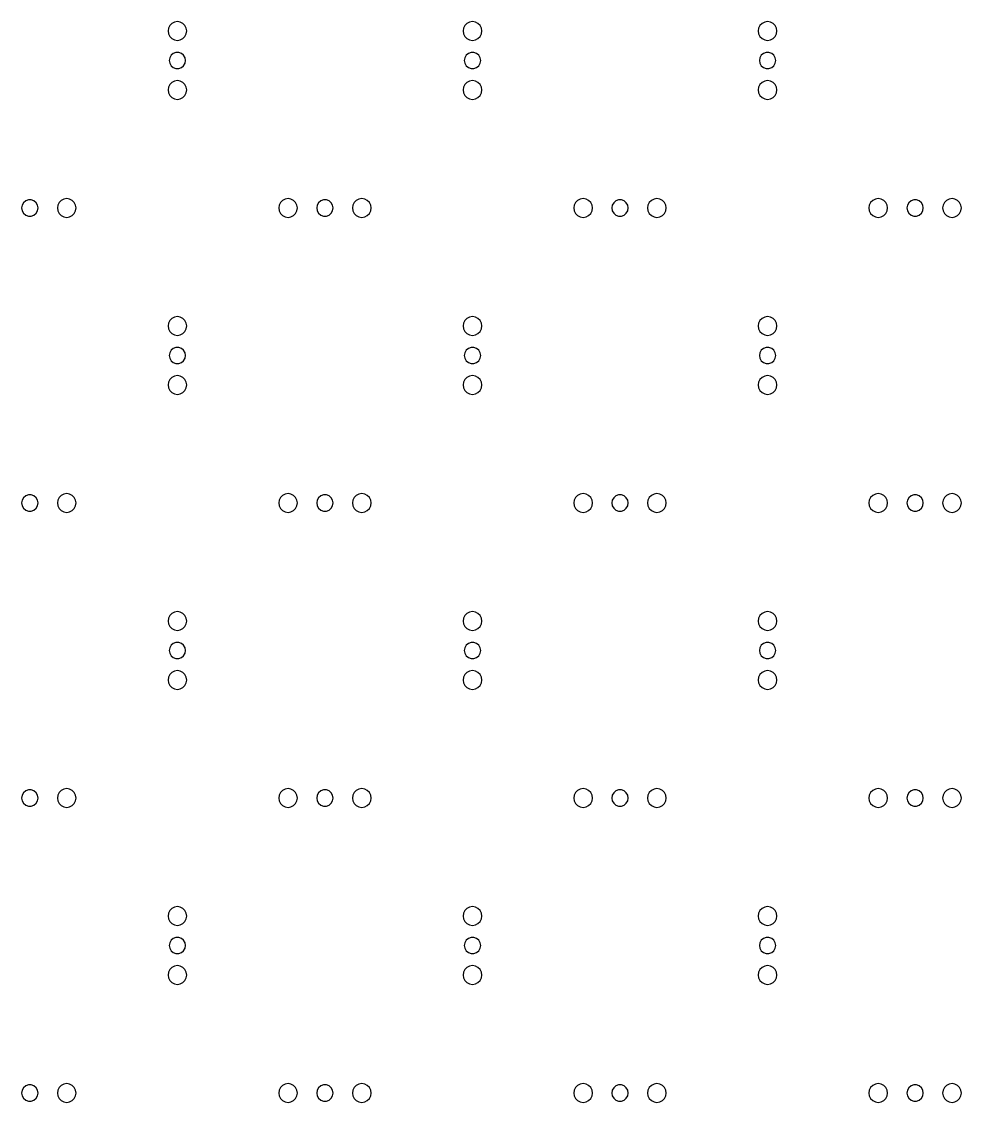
# Model space of a CAD drawing. Extents: x 218 to 2830, y 49 to 1501.
# Drawn here: x 1518 to 2155, y 769 to 1501 of the extents above; entities that cross this region are included whole.
import ezdxf

# ---------------------------------------------------------------- set-up
doc = ezdxf.new("R2010")
doc.units = 0
doc.layers.get('0').update_dxf_attribs({"linetype": 'CONTINUOUS'})

msp = doc.modelspace()

# ---------------------------------------------------------------- linework, layer by layer
for points in [[(1625.96, 1488.96), (1627.73, 1489.86), (1629.14, 1491.27), (1630.04, 1493.04), (1630.35, 1495), (1630.04, 1496.96), (1629.14, 1498.73), (1627.73, 1500.14), (1625.96, 1501.04), (1624, 1501.35), (1622.04, 1501.04), (1620.27, 1500.14), (1618.86, 1498.73), (1617.96, 1496.96), (1617.65, 1495), (1617.96, 1493.04), (1618.86, 1491.27), (1620.27, 1489.86), (1622.04, 1488.96), (1624, 1488.65)], [(1825.96, 1488.96), (1827.73, 1489.86), (1829.14, 1491.27), (1830.04, 1493.04), (1830.35, 1495), (1830.04, 1496.96), (1829.14, 1498.73), (1827.73, 1500.14), (1825.96, 1501.04), (1824, 1501.35), (1822.04, 1501.04), (1820.27, 1500.14), (1818.86, 1498.73), (1817.96, 1496.96), (1817.65, 1495), (1817.96, 1493.04), (1818.86, 1491.27), (1820.27, 1489.86), (1822.04, 1488.96), (1824, 1488.65)], [(2025.96, 1488.96), (2027.73, 1489.86), (2029.14, 1491.27), (2030.04, 1493.04), (2030.35, 1495), (2030.04, 1496.96), (2029.14, 1498.73), (2027.73, 1500.14), (2025.96, 1501.04), (2024, 1501.35), (2022.04, 1501.04), (2020.27, 1500.14), (2018.86, 1498.73), (2017.96, 1496.96), (2017.65, 1495), (2017.96, 1493.04), (2018.86, 1491.27), (2020.27, 1489.86), (2022.04, 1488.96), (2024, 1488.65)], [(1626.78, 1470.19), (1628.26, 1471.43), (1629.22, 1473.1), (1629.56, 1475), (1629.22, 1476.9), (1628.26, 1478.57), (1626.78, 1479.81), (1624.96, 1480.47), (1623.04, 1480.47), (1621.22, 1479.81), (1619.74, 1478.57), (1618.78, 1476.9), (1618.44, 1475), (1618.78, 1473.1), (1619.74, 1471.43), (1621.22, 1470.19), (1623.04, 1469.53), (1624.96, 1469.53)], [(1826.78, 1470.19), (1828.26, 1471.43), (1829.22, 1473.1), (1829.56, 1475), (1829.22, 1476.9), (1828.26, 1478.57), (1826.78, 1479.81), (1824.96, 1480.47), (1823.04, 1480.47), (1821.22, 1479.81), (1819.74, 1478.57), (1818.78, 1476.9), (1818.44, 1475), (1818.78, 1473.1), (1819.74, 1471.43), (1821.22, 1470.19), (1823.04, 1469.53), (1824.96, 1469.53)], [(2026.78, 1470.19), (2028.26, 1471.43), (2029.22, 1473.1), (2029.56, 1475), (2029.22, 1476.9), (2028.26, 1478.57), (2026.78, 1479.81), (2024.96, 1480.47), (2023.04, 1480.47), (2021.22, 1479.81), (2019.74, 1478.57), (2018.78, 1476.9), (2018.44, 1475), (2018.78, 1473.1), (2019.74, 1471.43), (2021.22, 1470.19), (2023.04, 1469.53), (2024.96, 1469.53)], [(1625.96, 1448.96), (1627.73, 1449.86), (1629.14, 1451.27), (1630.04, 1453.04), (1630.35, 1455), (1630.04, 1456.96), (1629.14, 1458.73), (1627.73, 1460.14), (1625.96, 1461.04), (1624, 1461.35), (1622.04, 1461.04), (1620.27, 1460.14), (1618.86, 1458.73), (1617.96, 1456.96), (1617.65, 1455), (1617.96, 1453.04), (1618.86, 1451.27), (1620.27, 1449.86), (1622.04, 1448.96), (1624, 1448.65)], [(1825.96, 1448.96), (1827.73, 1449.86), (1829.14, 1451.27), (1830.04, 1453.04), (1830.35, 1455), (1830.04, 1456.96), (1829.14, 1458.73), (1827.73, 1460.14), (1825.96, 1461.04), (1824, 1461.35), (1822.04, 1461.04), (1820.27, 1460.14), (1818.86, 1458.73), (1817.96, 1456.96), (1817.65, 1455), (1817.96, 1453.04), (1818.86, 1451.27), (1820.27, 1449.86), (1822.04, 1448.96), (1824, 1448.65)], [(2025.96, 1448.96), (2027.73, 1449.86), (2029.14, 1451.27), (2030.04, 1453.04), (2030.35, 1455), (2030.04, 1456.96), (2029.14, 1458.73), (2027.73, 1460.14), (2025.96, 1461.04), (2024, 1461.35), (2022.04, 1461.04), (2020.27, 1460.14), (2018.86, 1458.73), (2017.96, 1456.96), (2017.65, 1455), (2017.96, 1453.04), (2018.86, 1451.27), (2020.27, 1449.86), (2022.04, 1448.96), (2024, 1448.65)], [(1526.78, 1370.19), (1528.26, 1371.43), (1529.22, 1373.1), (1529.56, 1375), (1529.22, 1376.9), (1528.26, 1378.57), (1526.78, 1379.81), (1524.96, 1380.47), (1523.04, 1380.47), (1521.22, 1379.81), (1519.74, 1378.57), (1518.78, 1376.9), (1518.44, 1375), (1518.78, 1373.1), (1519.74, 1371.43), (1521.22, 1370.19), (1523.04, 1369.53), (1524.96, 1369.53)], [(1550.96, 1368.96), (1552.73, 1369.86), (1554.14, 1371.27), (1555.04, 1373.04), (1555.35, 1375), (1555.04, 1376.96), (1554.14, 1378.73), (1552.73, 1380.14), (1550.96, 1381.04), (1549, 1381.35), (1547.04, 1381.04), (1545.27, 1380.14), (1543.86, 1378.73), (1542.96, 1376.96), (1542.65, 1375), (1542.96, 1373.04), (1543.86, 1371.27), (1545.27, 1369.86), (1547.04, 1368.96), (1549, 1368.65)], [(1700.96, 1368.96), (1702.73, 1369.86), (1704.14, 1371.27), (1705.04, 1373.04), (1705.35, 1375), (1705.04, 1376.96), (1704.14, 1378.73), (1702.73, 1380.14), (1700.96, 1381.04), (1699, 1381.35), (1697.04, 1381.04), (1695.27, 1380.14), (1693.86, 1378.73), (1692.96, 1376.96), (1692.65, 1375), (1692.96, 1373.04), (1693.86, 1371.27), (1695.27, 1369.86), (1697.04, 1368.96), (1699, 1368.65)], [(1726.78, 1370.19), (1728.26, 1371.43), (1729.22, 1373.1), (1729.56, 1375), (1729.22, 1376.9), (1728.26, 1378.57), (1726.78, 1379.81), (1724.96, 1380.47), (1723.04, 1380.47), (1721.22, 1379.81), (1719.74, 1378.57), (1718.78, 1376.9), (1718.44, 1375), (1718.78, 1373.1), (1719.74, 1371.43), (1721.22, 1370.19), (1723.04, 1369.53), (1724.96, 1369.53)], [(1750.96, 1368.96), (1752.73, 1369.86), (1754.14, 1371.27), (1755.04, 1373.04), (1755.35, 1375), (1755.04, 1376.96), (1754.14, 1378.73), (1752.73, 1380.14), (1750.96, 1381.04), (1749, 1381.35), (1747.04, 1381.04), (1745.27, 1380.14), (1743.86, 1378.73), (1742.96, 1376.96), (1742.65, 1375), (1742.96, 1373.04), (1743.86, 1371.27), (1745.27, 1369.86), (1747.04, 1368.96), (1749, 1368.65)], [(1900.96, 1368.96), (1902.73, 1369.86), (1904.14, 1371.27), (1905.04, 1373.04), (1905.35, 1375), (1905.04, 1376.96), (1904.14, 1378.73), (1902.73, 1380.14), (1900.96, 1381.04), (1899, 1381.35), (1897.04, 1381.04), (1895.27, 1380.14), (1893.86, 1378.73), (1892.96, 1376.96), (1892.65, 1375), (1892.96, 1373.04), (1893.86, 1371.27), (1895.27, 1369.86), (1897.04, 1368.96), (1899, 1368.65)], [(1926.78, 1370.19), (1928.26, 1371.43), (1929.22, 1373.1), (1929.56, 1375), (1929.22, 1376.9), (1928.26, 1378.57), (1926.78, 1379.81), (1924.96, 1380.47), (1923.04, 1380.47), (1921.22, 1379.81), (1919.74, 1378.57), (1918.78, 1376.9), (1918.44, 1375), (1918.78, 1373.1), (1919.74, 1371.43), (1921.22, 1370.19), (1923.04, 1369.53), (1924.96, 1369.53)], [(1950.96, 1368.96), (1952.73, 1369.86), (1954.14, 1371.27), (1955.04, 1373.04), (1955.35, 1375), (1955.04, 1376.96), (1954.14, 1378.73), (1952.73, 1380.14), (1950.96, 1381.04), (1949, 1381.35), (1947.04, 1381.04), (1945.27, 1380.14), (1943.86, 1378.73), (1942.96, 1376.96), (1942.65, 1375), (1942.96, 1373.04), (1943.86, 1371.27), (1945.27, 1369.86), (1947.04, 1368.96), (1949, 1368.65)], [(2100.96, 1368.96), (2102.73, 1369.86), (2104.14, 1371.27), (2105.04, 1373.04), (2105.35, 1375), (2105.04, 1376.96), (2104.14, 1378.73), (2102.73, 1380.14), (2100.96, 1381.04), (2099, 1381.35), (2097.04, 1381.04), (2095.27, 1380.14), (2093.86, 1378.73), (2092.96, 1376.96), (2092.65, 1375), (2092.96, 1373.04), (2093.86, 1371.27), (2095.27, 1369.86), (2097.04, 1368.96), (2099, 1368.65)], [(2126.78, 1370.19), (2128.26, 1371.43), (2129.22, 1373.1), (2129.56, 1375), (2129.22, 1376.9), (2128.26, 1378.57), (2126.78, 1379.81), (2124.96, 1380.47), (2123.04, 1380.47), (2121.22, 1379.81), (2119.74, 1378.57), (2118.78, 1376.9), (2118.44, 1375), (2118.78, 1373.1), (2119.74, 1371.43), (2121.22, 1370.19), (2123.04, 1369.53), (2124.96, 1369.53)], [(2150.96, 1368.96), (2152.73, 1369.86), (2154.14, 1371.27), (2155.04, 1373.04), (2155.35, 1375), (2155.04, 1376.96), (2154.14, 1378.73), (2152.73, 1380.14), (2150.96, 1381.04), (2149, 1381.35), (2147.04, 1381.04), (2145.27, 1380.14), (2143.86, 1378.73), (2142.96, 1376.96), (2142.65, 1375), (2142.96, 1373.04), (2143.86, 1371.27), (2145.27, 1369.86), (2147.04, 1368.96), (2149, 1368.65)], [(1625.96, 1288.96), (1627.73, 1289.86), (1629.14, 1291.27), (1630.04, 1293.04), (1630.35, 1295), (1630.04, 1296.96), (1629.14, 1298.73), (1627.73, 1300.14), (1625.96, 1301.04), (1624, 1301.35), (1622.04, 1301.04), (1620.27, 1300.14), (1618.86, 1298.73), (1617.96, 1296.96), (1617.65, 1295), (1617.96, 1293.04), (1618.86, 1291.27), (1620.27, 1289.86), (1622.04, 1288.96), (1624, 1288.65)], [(1825.96, 1288.96), (1827.73, 1289.86), (1829.14, 1291.27), (1830.04, 1293.04), (1830.35, 1295), (1830.04, 1296.96), (1829.14, 1298.73), (1827.73, 1300.14), (1825.96, 1301.04), (1824, 1301.35), (1822.04, 1301.04), (1820.27, 1300.14), (1818.86, 1298.73), (1817.96, 1296.96), (1817.65, 1295), (1817.96, 1293.04), (1818.86, 1291.27), (1820.27, 1289.86), (1822.04, 1288.96), (1824, 1288.65)], [(2025.96, 1288.96), (2027.73, 1289.86), (2029.14, 1291.27), (2030.04, 1293.04), (2030.35, 1295), (2030.04, 1296.96), (2029.14, 1298.73), (2027.73, 1300.14), (2025.96, 1301.04), (2024, 1301.35), (2022.04, 1301.04), (2020.27, 1300.14), (2018.86, 1298.73), (2017.96, 1296.96), (2017.65, 1295), (2017.96, 1293.04), (2018.86, 1291.27), (2020.27, 1289.86), (2022.04, 1288.96), (2024, 1288.65)], [(1626.78, 1270.19), (1628.26, 1271.43), (1629.22, 1273.1), (1629.56, 1275), (1629.22, 1276.9), (1628.26, 1278.57), (1626.78, 1279.81), (1624.96, 1280.47), (1623.04, 1280.47), (1621.22, 1279.81), (1619.74, 1278.57), (1618.78, 1276.9), (1618.44, 1275), (1618.78, 1273.1), (1619.74, 1271.43), (1621.22, 1270.19), (1623.04, 1269.53), (1624.96, 1269.53)], [(1826.78, 1270.19), (1828.26, 1271.43), (1829.22, 1273.1), (1829.56, 1275), (1829.22, 1276.9), (1828.26, 1278.57), (1826.78, 1279.81), (1824.96, 1280.47), (1823.04, 1280.47), (1821.22, 1279.81), (1819.74, 1278.57), (1818.78, 1276.9), (1818.44, 1275), (1818.78, 1273.1), (1819.74, 1271.43), (1821.22, 1270.19), (1823.04, 1269.53), (1824.96, 1269.53)], [(2026.78, 1270.19), (2028.26, 1271.43), (2029.22, 1273.1), (2029.56, 1275), (2029.22, 1276.9), (2028.26, 1278.57), (2026.78, 1279.81), (2024.96, 1280.47), (2023.04, 1280.47), (2021.22, 1279.81), (2019.74, 1278.57), (2018.78, 1276.9), (2018.44, 1275), (2018.78, 1273.1), (2019.74, 1271.43), (2021.22, 1270.19), (2023.04, 1269.53), (2024.96, 1269.53)], [(1625.96, 1248.96), (1627.73, 1249.86), (1629.14, 1251.27), (1630.04, 1253.04), (1630.35, 1255), (1630.04, 1256.96), (1629.14, 1258.73), (1627.73, 1260.14), (1625.96, 1261.04), (1624, 1261.35), (1622.04, 1261.04), (1620.27, 1260.14), (1618.86, 1258.73), (1617.96, 1256.96), (1617.65, 1255), (1617.96, 1253.04), (1618.86, 1251.27), (1620.27, 1249.86), (1622.04, 1248.96), (1624, 1248.65)], [(1825.96, 1248.96), (1827.73, 1249.86), (1829.14, 1251.27), (1830.04, 1253.04), (1830.35, 1255), (1830.04, 1256.96), (1829.14, 1258.73), (1827.73, 1260.14), (1825.96, 1261.04), (1824, 1261.35), (1822.04, 1261.04), (1820.27, 1260.14), (1818.86, 1258.73), (1817.96, 1256.96), (1817.65, 1255), (1817.96, 1253.04), (1818.86, 1251.27), (1820.27, 1249.86), (1822.04, 1248.96), (1824, 1248.65)], [(2025.96, 1248.96), (2027.73, 1249.86), (2029.14, 1251.27), (2030.04, 1253.04), (2030.35, 1255), (2030.04, 1256.96), (2029.14, 1258.73), (2027.73, 1260.14), (2025.96, 1261.04), (2024, 1261.35), (2022.04, 1261.04), (2020.27, 1260.14), (2018.86, 1258.73), (2017.96, 1256.96), (2017.65, 1255), (2017.96, 1253.04), (2018.86, 1251.27), (2020.27, 1249.86), (2022.04, 1248.96), (2024, 1248.65)], [(1526.78, 1170.19), (1528.26, 1171.43), (1529.22, 1173.1), (1529.56, 1175), (1529.22, 1176.9), (1528.26, 1178.57), (1526.78, 1179.81), (1524.96, 1180.47), (1523.04, 1180.47), (1521.22, 1179.81), (1519.74, 1178.57), (1518.78, 1176.9), (1518.44, 1175), (1518.78, 1173.1), (1519.74, 1171.43), (1521.22, 1170.19), (1523.04, 1169.53), (1524.96, 1169.53)], [(1550.96, 1168.96), (1552.73, 1169.86), (1554.14, 1171.27), (1555.04, 1173.04), (1555.35, 1175), (1555.04, 1176.96), (1554.14, 1178.73), (1552.73, 1180.14), (1550.96, 1181.04), (1549, 1181.35), (1547.04, 1181.04), (1545.27, 1180.14), (1543.86, 1178.73), (1542.96, 1176.96), (1542.65, 1175), (1542.96, 1173.04), (1543.86, 1171.27), (1545.27, 1169.86), (1547.04, 1168.96), (1549, 1168.65)], [(1700.96, 1168.96), (1702.73, 1169.86), (1704.14, 1171.27), (1705.04, 1173.04), (1705.35, 1175), (1705.04, 1176.96), (1704.14, 1178.73), (1702.73, 1180.14), (1700.96, 1181.04), (1699, 1181.35), (1697.04, 1181.04), (1695.27, 1180.14), (1693.86, 1178.73), (1692.96, 1176.96), (1692.65, 1175), (1692.96, 1173.04), (1693.86, 1171.27), (1695.27, 1169.86), (1697.04, 1168.96), (1699, 1168.65)], [(1726.78, 1170.19), (1728.26, 1171.43), (1729.22, 1173.1), (1729.56, 1175), (1729.22, 1176.9), (1728.26, 1178.57), (1726.78, 1179.81), (1724.96, 1180.47), (1723.04, 1180.47), (1721.22, 1179.81), (1719.74, 1178.57), (1718.78, 1176.9), (1718.44, 1175), (1718.78, 1173.1), (1719.74, 1171.43), (1721.22, 1170.19), (1723.04, 1169.53), (1724.96, 1169.53)], [(1750.96, 1168.96), (1752.73, 1169.86), (1754.14, 1171.27), (1755.04, 1173.04), (1755.35, 1175), (1755.04, 1176.96), (1754.14, 1178.73), (1752.73, 1180.14), (1750.96, 1181.04), (1749, 1181.35), (1747.04, 1181.04), (1745.27, 1180.14), (1743.86, 1178.73), (1742.96, 1176.96), (1742.65, 1175), (1742.96, 1173.04), (1743.86, 1171.27), (1745.27, 1169.86), (1747.04, 1168.96), (1749, 1168.65)], [(1900.96, 1168.96), (1902.73, 1169.86), (1904.14, 1171.27), (1905.04, 1173.04), (1905.35, 1175), (1905.04, 1176.96), (1904.14, 1178.73), (1902.73, 1180.14), (1900.96, 1181.04), (1899, 1181.35), (1897.04, 1181.04), (1895.27, 1180.14), (1893.86, 1178.73), (1892.96, 1176.96), (1892.65, 1175), (1892.96, 1173.04), (1893.86, 1171.27), (1895.27, 1169.86), (1897.04, 1168.96), (1899, 1168.65)], [(1926.78, 1170.19), (1928.26, 1171.43), (1929.22, 1173.1), (1929.56, 1175), (1929.22, 1176.9), (1928.26, 1178.57), (1926.78, 1179.81), (1924.96, 1180.47), (1923.04, 1180.47), (1921.22, 1179.81), (1919.74, 1178.57), (1918.78, 1176.9), (1918.44, 1175), (1918.78, 1173.1), (1919.74, 1171.43), (1921.22, 1170.19), (1923.04, 1169.53), (1924.96, 1169.53)], [(1950.96, 1168.96), (1952.73, 1169.86), (1954.14, 1171.27), (1955.04, 1173.04), (1955.35, 1175), (1955.04, 1176.96), (1954.14, 1178.73), (1952.73, 1180.14), (1950.96, 1181.04), (1949, 1181.35), (1947.04, 1181.04), (1945.27, 1180.14), (1943.86, 1178.73), (1942.96, 1176.96), (1942.65, 1175), (1942.96, 1173.04), (1943.86, 1171.27), (1945.27, 1169.86), (1947.04, 1168.96), (1949, 1168.65)], [(2100.96, 1168.96), (2102.73, 1169.86), (2104.14, 1171.27), (2105.04, 1173.04), (2105.35, 1175), (2105.04, 1176.96), (2104.14, 1178.73), (2102.73, 1180.14), (2100.96, 1181.04), (2099, 1181.35), (2097.04, 1181.04), (2095.27, 1180.14), (2093.86, 1178.73), (2092.96, 1176.96), (2092.65, 1175), (2092.96, 1173.04), (2093.86, 1171.27), (2095.27, 1169.86), (2097.04, 1168.96), (2099, 1168.65)], [(2126.78, 1170.19), (2128.26, 1171.43), (2129.22, 1173.1), (2129.56, 1175), (2129.22, 1176.9), (2128.26, 1178.57), (2126.78, 1179.81), (2124.96, 1180.47), (2123.04, 1180.47), (2121.22, 1179.81), (2119.74, 1178.57), (2118.78, 1176.9), (2118.44, 1175), (2118.78, 1173.1), (2119.74, 1171.43), (2121.22, 1170.19), (2123.04, 1169.53), (2124.96, 1169.53)], [(2150.96, 1168.96), (2152.73, 1169.86), (2154.14, 1171.27), (2155.04, 1173.04), (2155.35, 1175), (2155.04, 1176.96), (2154.14, 1178.73), (2152.73, 1180.14), (2150.96, 1181.04), (2149, 1181.35), (2147.04, 1181.04), (2145.27, 1180.14), (2143.86, 1178.73), (2142.96, 1176.96), (2142.65, 1175), (2142.96, 1173.04), (2143.86, 1171.27), (2145.27, 1169.86), (2147.04, 1168.96), (2149, 1168.65)], [(1625.96, 1088.96), (1627.73, 1089.86), (1629.14, 1091.27), (1630.04, 1093.04), (1630.35, 1095), (1630.04, 1096.96), (1629.14, 1098.73), (1627.73, 1100.14), (1625.96, 1101.04), (1624, 1101.35), (1622.04, 1101.04), (1620.27, 1100.14), (1618.86, 1098.73), (1617.96, 1096.96), (1617.65, 1095), (1617.96, 1093.04), (1618.86, 1091.27), (1620.27, 1089.86), (1622.04, 1088.96), (1624, 1088.65)], [(1825.96, 1088.96), (1827.73, 1089.86), (1829.14, 1091.27), (1830.04, 1093.04), (1830.35, 1095), (1830.04, 1096.96), (1829.14, 1098.73), (1827.73, 1100.14), (1825.96, 1101.04), (1824, 1101.35), (1822.04, 1101.04), (1820.27, 1100.14), (1818.86, 1098.73), (1817.96, 1096.96), (1817.65, 1095), (1817.96, 1093.04), (1818.86, 1091.27), (1820.27, 1089.86), (1822.04, 1088.96), (1824, 1088.65)], [(2025.96, 1088.96), (2027.73, 1089.86), (2029.14, 1091.27), (2030.04, 1093.04), (2030.35, 1095), (2030.04, 1096.96), (2029.14, 1098.73), (2027.73, 1100.14), (2025.96, 1101.04), (2024, 1101.35), (2022.04, 1101.04), (2020.27, 1100.14), (2018.86, 1098.73), (2017.96, 1096.96), (2017.65, 1095), (2017.96, 1093.04), (2018.86, 1091.27), (2020.27, 1089.86), (2022.04, 1088.96), (2024, 1088.65)], [(1626.78, 1070.19), (1628.26, 1071.43), (1629.22, 1073.1), (1629.56, 1075), (1629.22, 1076.9), (1628.26, 1078.57), (1626.78, 1079.81), (1624.96, 1080.47), (1623.04, 1080.47), (1621.22, 1079.81), (1619.74, 1078.57), (1618.78, 1076.9), (1618.44, 1075), (1618.78, 1073.1), (1619.74, 1071.43), (1621.22, 1070.19), (1623.04, 1069.53), (1624.96, 1069.53)], [(1826.78, 1070.19), (1828.26, 1071.43), (1829.22, 1073.1), (1829.56, 1075), (1829.22, 1076.9), (1828.26, 1078.57), (1826.78, 1079.81), (1824.96, 1080.47), (1823.04, 1080.47), (1821.22, 1079.81), (1819.74, 1078.57), (1818.78, 1076.9), (1818.44, 1075), (1818.78, 1073.1), (1819.74, 1071.43), (1821.22, 1070.19), (1823.04, 1069.53), (1824.96, 1069.53)], [(2026.78, 1070.19), (2028.26, 1071.43), (2029.22, 1073.1), (2029.56, 1075), (2029.22, 1076.9), (2028.26, 1078.57), (2026.78, 1079.81), (2024.96, 1080.47), (2023.04, 1080.47), (2021.22, 1079.81), (2019.74, 1078.57), (2018.78, 1076.9), (2018.44, 1075), (2018.78, 1073.1), (2019.74, 1071.43), (2021.22, 1070.19), (2023.04, 1069.53), (2024.96, 1069.53)], [(1625.96, 1048.96), (1627.73, 1049.86), (1629.14, 1051.27), (1630.04, 1053.04), (1630.35, 1055), (1630.04, 1056.96), (1629.14, 1058.73), (1627.73, 1060.14), (1625.96, 1061.04), (1624, 1061.35), (1622.04, 1061.04), (1620.27, 1060.14), (1618.86, 1058.73), (1617.96, 1056.96), (1617.65, 1055), (1617.96, 1053.04), (1618.86, 1051.27), (1620.27, 1049.86), (1622.04, 1048.96), (1624, 1048.65)], [(1825.96, 1048.96), (1827.73, 1049.86), (1829.14, 1051.27), (1830.04, 1053.04), (1830.35, 1055), (1830.04, 1056.96), (1829.14, 1058.73), (1827.73, 1060.14), (1825.96, 1061.04), (1824, 1061.35), (1822.04, 1061.04), (1820.27, 1060.14), (1818.86, 1058.73), (1817.96, 1056.96), (1817.65, 1055), (1817.96, 1053.04), (1818.86, 1051.27), (1820.27, 1049.86), (1822.04, 1048.96), (1824, 1048.65)], [(2025.96, 1048.96), (2027.73, 1049.86), (2029.14, 1051.27), (2030.04, 1053.04), (2030.35, 1055), (2030.04, 1056.96), (2029.14, 1058.73), (2027.73, 1060.14), (2025.96, 1061.04), (2024, 1061.35), (2022.04, 1061.04), (2020.27, 1060.14), (2018.86, 1058.73), (2017.96, 1056.96), (2017.65, 1055), (2017.96, 1053.04), (2018.86, 1051.27), (2020.27, 1049.86), (2022.04, 1048.96), (2024, 1048.65)], [(1526.78, 970.188), (1528.26, 971.429), (1529.22, 973.1), (1529.56, 975), (1529.22, 976.9), (1528.26, 978.571), (1526.78, 979.812), (1524.96, 980.472), (1523.04, 980.472), (1521.22, 979.812), (1519.74, 978.571), (1518.78, 976.9), (1518.44, 975), (1518.78, 973.1), (1519.74, 971.429), (1521.22, 970.188), (1523.04, 969.528), (1524.96, 969.528)], [(1550.96, 968.961), (1552.73, 969.863), (1554.14, 971.268), (1555.04, 973.038), (1555.35, 975), (1555.04, 976.962), (1554.14, 978.732), (1552.73, 980.137), (1550.96, 981.039), (1549, 981.35), (1547.04, 981.039), (1545.27, 980.137), (1543.86, 978.732), (1542.96, 976.962), (1542.65, 975), (1542.96, 973.038), (1543.86, 971.268), (1545.27, 969.863), (1547.04, 968.961), (1549, 968.65)], [(1700.96, 968.961), (1702.73, 969.863), (1704.14, 971.268), (1705.04, 973.038), (1705.35, 975), (1705.04, 976.962), (1704.14, 978.732), (1702.73, 980.137), (1700.96, 981.039), (1699, 981.35), (1697.04, 981.039), (1695.27, 980.137), (1693.86, 978.732), (1692.96, 976.962), (1692.65, 975), (1692.96, 973.038), (1693.86, 971.268), (1695.27, 969.863), (1697.04, 968.961), (1699, 968.65)], [(1726.78, 970.188), (1728.26, 971.429), (1729.22, 973.1), (1729.56, 975), (1729.22, 976.9), (1728.26, 978.571), (1726.78, 979.812), (1724.96, 980.472), (1723.04, 980.472), (1721.22, 979.812), (1719.74, 978.571), (1718.78, 976.9), (1718.44, 975), (1718.78, 973.1), (1719.74, 971.429), (1721.22, 970.188), (1723.04, 969.528), (1724.96, 969.528)], [(1750.96, 968.961), (1752.73, 969.863), (1754.14, 971.268), (1755.04, 973.038), (1755.35, 975), (1755.04, 976.962), (1754.14, 978.732), (1752.73, 980.137), (1750.96, 981.039), (1749, 981.35), (1747.04, 981.039), (1745.27, 980.137), (1743.86, 978.732), (1742.96, 976.962), (1742.65, 975), (1742.96, 973.038), (1743.86, 971.268), (1745.27, 969.863), (1747.04, 968.961), (1749, 968.65)], [(1900.96, 968.961), (1902.73, 969.863), (1904.14, 971.268), (1905.04, 973.038), (1905.35, 975), (1905.04, 976.962), (1904.14, 978.732), (1902.73, 980.137), (1900.96, 981.039), (1899, 981.35), (1897.04, 981.039), (1895.27, 980.137), (1893.86, 978.732), (1892.96, 976.962), (1892.65, 975), (1892.96, 973.038), (1893.86, 971.268), (1895.27, 969.863), (1897.04, 968.961), (1899, 968.65)], [(1926.78, 970.188), (1928.26, 971.429), (1929.22, 973.1), (1929.56, 975), (1929.22, 976.9), (1928.26, 978.571), (1926.78, 979.812), (1924.96, 980.472), (1923.04, 980.472), (1921.22, 979.812), (1919.74, 978.571), (1918.78, 976.9), (1918.44, 975), (1918.78, 973.1), (1919.74, 971.429), (1921.22, 970.188), (1923.04, 969.528), (1924.96, 969.528)], [(1950.96, 968.961), (1952.73, 969.863), (1954.14, 971.268), (1955.04, 973.038), (1955.35, 975), (1955.04, 976.962), (1954.14, 978.732), (1952.73, 980.137), (1950.96, 981.039), (1949, 981.35), (1947.04, 981.039), (1945.27, 980.137), (1943.86, 978.732), (1942.96, 976.962), (1942.65, 975), (1942.96, 973.038), (1943.86, 971.268), (1945.27, 969.863), (1947.04, 968.961), (1949, 968.65)], [(2100.96, 968.961), (2102.73, 969.863), (2104.14, 971.268), (2105.04, 973.038), (2105.35, 975), (2105.04, 976.962), (2104.14, 978.732), (2102.73, 980.137), (2100.96, 981.039), (2099, 981.35), (2097.04, 981.039), (2095.27, 980.137), (2093.86, 978.732), (2092.96, 976.962), (2092.65, 975), (2092.96, 973.038), (2093.86, 971.268), (2095.27, 969.863), (2097.04, 968.961), (2099, 968.65)], [(2126.78, 970.188), (2128.26, 971.429), (2129.22, 973.1), (2129.56, 975), (2129.22, 976.9), (2128.26, 978.571), (2126.78, 979.812), (2124.96, 980.472), (2123.04, 980.472), (2121.22, 979.812), (2119.74, 978.571), (2118.78, 976.9), (2118.44, 975), (2118.78, 973.1), (2119.74, 971.429), (2121.22, 970.188), (2123.04, 969.528), (2124.96, 969.528)], [(2150.96, 968.961), (2152.73, 969.863), (2154.14, 971.268), (2155.04, 973.038), (2155.35, 975), (2155.04, 976.962), (2154.14, 978.732), (2152.73, 980.137), (2150.96, 981.039), (2149, 981.35), (2147.04, 981.039), (2145.27, 980.137), (2143.86, 978.732), (2142.96, 976.962), (2142.65, 975), (2142.96, 973.038), (2143.86, 971.268), (2145.27, 969.863), (2147.04, 968.961), (2149, 968.65)], [(1625.96, 888.961), (1627.73, 889.863), (1629.14, 891.268), (1630.04, 893.038), (1630.35, 895), (1630.04, 896.962), (1629.14, 898.732), (1627.73, 900.137), (1625.96, 901.039), (1624, 901.35), (1622.04, 901.039), (1620.27, 900.137), (1618.86, 898.732), (1617.96, 896.962), (1617.65, 895), (1617.96, 893.038), (1618.86, 891.268), (1620.27, 889.863), (1622.04, 888.961), (1624, 888.65)], [(1825.96, 888.961), (1827.73, 889.863), (1829.14, 891.268), (1830.04, 893.038), (1830.35, 895), (1830.04, 896.962), (1829.14, 898.732), (1827.73, 900.137), (1825.96, 901.039), (1824, 901.35), (1822.04, 901.039), (1820.27, 900.137), (1818.86, 898.732), (1817.96, 896.962), (1817.65, 895), (1817.96, 893.038), (1818.86, 891.268), (1820.27, 889.863), (1822.04, 888.961), (1824, 888.65)], [(2025.96, 888.961), (2027.73, 889.863), (2029.14, 891.268), (2030.04, 893.038), (2030.35, 895), (2030.04, 896.962), (2029.14, 898.732), (2027.73, 900.137), (2025.96, 901.039), (2024, 901.35), (2022.04, 901.039), (2020.27, 900.137), (2018.86, 898.732), (2017.96, 896.962), (2017.65, 895), (2017.96, 893.038), (2018.86, 891.268), (2020.27, 889.863), (2022.04, 888.961), (2024, 888.65)], [(1626.78, 870.188), (1628.26, 871.429), (1629.22, 873.1), (1629.56, 875), (1629.22, 876.9), (1628.26, 878.571), (1626.78, 879.812), (1624.96, 880.472), (1623.04, 880.472), (1621.22, 879.812), (1619.74, 878.571), (1618.78, 876.9), (1618.44, 875), (1618.78, 873.1), (1619.74, 871.429), (1621.22, 870.188), (1623.04, 869.528), (1624.96, 869.528)], [(1826.78, 870.188), (1828.26, 871.429), (1829.22, 873.1), (1829.56, 875), (1829.22, 876.9), (1828.26, 878.571), (1826.78, 879.812), (1824.96, 880.472), (1823.04, 880.472), (1821.22, 879.812), (1819.74, 878.571), (1818.78, 876.9), (1818.44, 875), (1818.78, 873.1), (1819.74, 871.429), (1821.22, 870.188), (1823.04, 869.528), (1824.96, 869.528)], [(2026.78, 870.188), (2028.26, 871.429), (2029.22, 873.1), (2029.56, 875), (2029.22, 876.9), (2028.26, 878.571), (2026.78, 879.812), (2024.96, 880.472), (2023.04, 880.472), (2021.22, 879.812), (2019.74, 878.571), (2018.78, 876.9), (2018.44, 875), (2018.78, 873.1), (2019.74, 871.429), (2021.22, 870.188), (2023.04, 869.528), (2024.96, 869.528)], [(1625.96, 848.961), (1627.73, 849.863), (1629.14, 851.268), (1630.04, 853.038), (1630.35, 855), (1630.04, 856.962), (1629.14, 858.732), (1627.73, 860.137), (1625.96, 861.039), (1624, 861.35), (1622.04, 861.039), (1620.27, 860.137), (1618.86, 858.732), (1617.96, 856.962), (1617.65, 855), (1617.96, 853.038), (1618.86, 851.268), (1620.27, 849.863), (1622.04, 848.961), (1624, 848.65)], [(1825.96, 848.961), (1827.73, 849.863), (1829.14, 851.268), (1830.04, 853.038), (1830.35, 855), (1830.04, 856.962), (1829.14, 858.732), (1827.73, 860.137), (1825.96, 861.039), (1824, 861.35), (1822.04, 861.039), (1820.27, 860.137), (1818.86, 858.732), (1817.96, 856.962), (1817.65, 855), (1817.96, 853.038), (1818.86, 851.268), (1820.27, 849.863), (1822.04, 848.961), (1824, 848.65)], [(2025.96, 848.961), (2027.73, 849.863), (2029.14, 851.268), (2030.04, 853.038), (2030.35, 855), (2030.04, 856.962), (2029.14, 858.732), (2027.73, 860.137), (2025.96, 861.039), (2024, 861.35), (2022.04, 861.039), (2020.27, 860.137), (2018.86, 858.732), (2017.96, 856.962), (2017.65, 855), (2017.96, 853.038), (2018.86, 851.268), (2020.27, 849.863), (2022.04, 848.961), (2024, 848.65)], [(1526.78, 770.188), (1528.26, 771.429), (1529.22, 773.1), (1529.56, 775), (1529.22, 776.9), (1528.26, 778.571), (1526.78, 779.812), (1524.96, 780.472), (1523.04, 780.472), (1521.22, 779.812), (1519.74, 778.571), (1518.78, 776.9), (1518.44, 775), (1518.78, 773.1), (1519.74, 771.429), (1521.22, 770.188), (1523.04, 769.528), (1524.96, 769.528)], [(1550.96, 768.961), (1552.73, 769.863), (1554.14, 771.268), (1555.04, 773.038), (1555.35, 775), (1555.04, 776.962), (1554.14, 778.732), (1552.73, 780.137), (1550.96, 781.039), (1549, 781.35), (1547.04, 781.039), (1545.27, 780.137), (1543.86, 778.732), (1542.96, 776.962), (1542.65, 775), (1542.96, 773.038), (1543.86, 771.268), (1545.27, 769.863), (1547.04, 768.961), (1549, 768.65)], [(1700.96, 768.961), (1702.73, 769.863), (1704.14, 771.268), (1705.04, 773.038), (1705.35, 775), (1705.04, 776.962), (1704.14, 778.732), (1702.73, 780.137), (1700.96, 781.039), (1699, 781.35), (1697.04, 781.039), (1695.27, 780.137), (1693.86, 778.732), (1692.96, 776.962), (1692.65, 775), (1692.96, 773.038), (1693.86, 771.268), (1695.27, 769.863), (1697.04, 768.961), (1699, 768.65)], [(1726.78, 770.188), (1728.26, 771.429), (1729.22, 773.1), (1729.56, 775), (1729.22, 776.9), (1728.26, 778.571), (1726.78, 779.812), (1724.96, 780.472), (1723.04, 780.472), (1721.22, 779.812), (1719.74, 778.571), (1718.78, 776.9), (1718.44, 775), (1718.78, 773.1), (1719.74, 771.429), (1721.22, 770.188), (1723.04, 769.528), (1724.96, 769.528)], [(1750.96, 768.961), (1752.73, 769.863), (1754.14, 771.268), (1755.04, 773.038), (1755.35, 775), (1755.04, 776.962), (1754.14, 778.732), (1752.73, 780.137), (1750.96, 781.039), (1749, 781.35), (1747.04, 781.039), (1745.27, 780.137), (1743.86, 778.732), (1742.96, 776.962), (1742.65, 775), (1742.96, 773.038), (1743.86, 771.268), (1745.27, 769.863), (1747.04, 768.961), (1749, 768.65)], [(1900.96, 768.961), (1902.73, 769.863), (1904.14, 771.268), (1905.04, 773.038), (1905.35, 775), (1905.04, 776.962), (1904.14, 778.732), (1902.73, 780.137), (1900.96, 781.039), (1899, 781.35), (1897.04, 781.039), (1895.27, 780.137), (1893.86, 778.732), (1892.96, 776.962), (1892.65, 775), (1892.96, 773.038), (1893.86, 771.268), (1895.27, 769.863), (1897.04, 768.961), (1899, 768.65)], [(1926.78, 770.188), (1928.26, 771.429), (1929.22, 773.1), (1929.56, 775), (1929.22, 776.9), (1928.26, 778.571), (1926.78, 779.812), (1924.96, 780.472), (1923.04, 780.472), (1921.22, 779.812), (1919.74, 778.571), (1918.78, 776.9), (1918.44, 775), (1918.78, 773.1), (1919.74, 771.429), (1921.22, 770.188), (1923.04, 769.528), (1924.96, 769.528)], [(1950.96, 768.961), (1952.73, 769.863), (1954.14, 771.268), (1955.04, 773.038), (1955.35, 775), (1955.04, 776.962), (1954.14, 778.732), (1952.73, 780.137), (1950.96, 781.039), (1949, 781.35), (1947.04, 781.039), (1945.27, 780.137), (1943.86, 778.732), (1942.96, 776.962), (1942.65, 775), (1942.96, 773.038), (1943.86, 771.268), (1945.27, 769.863), (1947.04, 768.961), (1949, 768.65)], [(2100.96, 768.961), (2102.73, 769.863), (2104.14, 771.268), (2105.04, 773.038), (2105.35, 775), (2105.04, 776.962), (2104.14, 778.732), (2102.73, 780.137), (2100.96, 781.039), (2099, 781.35), (2097.04, 781.039), (2095.27, 780.137), (2093.86, 778.732), (2092.96, 776.962), (2092.65, 775), (2092.96, 773.038), (2093.86, 771.268), (2095.27, 769.863), (2097.04, 768.961), (2099, 768.65)], [(2126.78, 770.188), (2128.26, 771.429), (2129.22, 773.1), (2129.56, 775), (2129.22, 776.9), (2128.26, 778.571), (2126.78, 779.812), (2124.96, 780.472), (2123.04, 780.472), (2121.22, 779.812), (2119.74, 778.571), (2118.78, 776.9), (2118.44, 775), (2118.78, 773.1), (2119.74, 771.429), (2121.22, 770.188), (2123.04, 769.528), (2124.96, 769.528)], [(2150.96, 768.961), (2152.73, 769.863), (2154.14, 771.268), (2155.04, 773.038), (2155.35, 775), (2155.04, 776.962), (2154.14, 778.732), (2152.73, 780.137), (2150.96, 781.039), (2149, 781.35), (2147.04, 781.039), (2145.27, 780.137), (2143.86, 778.732), (2142.96, 776.962), (2142.65, 775), (2142.96, 773.038), (2143.86, 771.268), (2145.27, 769.863), (2147.04, 768.961), (2149, 768.65)]]:
    msp.add_lwpolyline(points, close=True)

doc.saveas('drawing.dxf')
